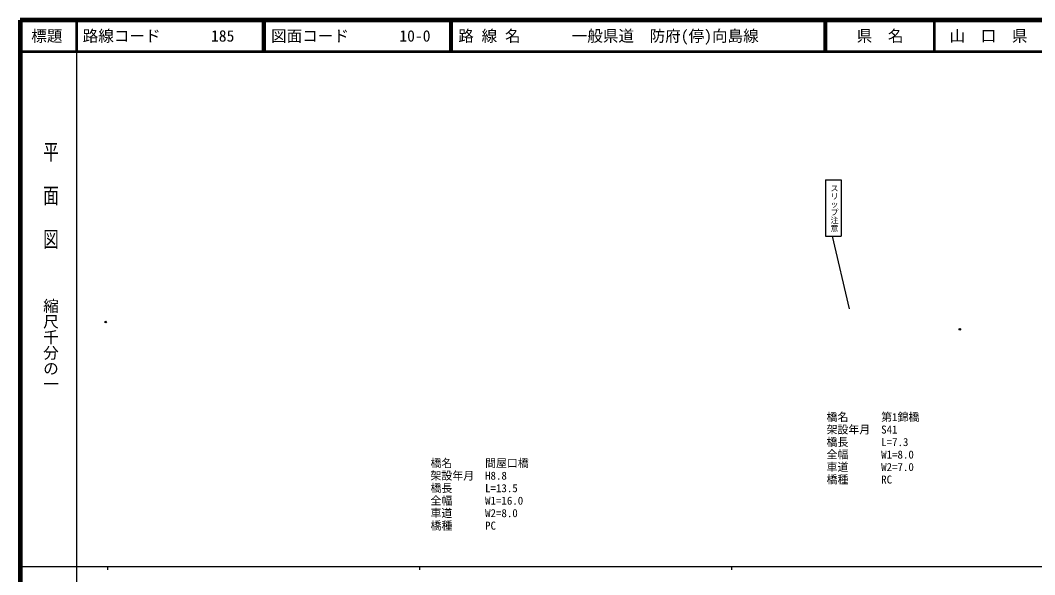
# Model space of a CAD drawing. Units: millimetres on the paper, with parts at other scales. Extents: x 40 to 680, y 20 to 380.
# Drawn here: x 40 to 365.2, y 202.4 to 380 of the extents above; entities that cross this region are included whole.
import ezdxf
from ezdxf.enums import TextEntityAlignment as Align

# ---------------------------------------------------------------- set-up
doc = ezdxf.new("R2010")
doc.units = ezdxf.units.MM
doc.header["$PDMODE"] = 32
doc.header["$PDSIZE"] = 0.5
for name, color, linetype in [('M-OTRS', 6, 'Continuous'), ('M-STR-HTXT', 7, 'Continuous'), ('M-TTL-TXT', 7, 'Continuous')]:
    doc.layers.add(name, color=color, linetype=linetype)
for name, color, linetype, lineweight in [('M-STR-STRC', 7, 'Continuous', 25), ('M-TTL', 2, 'Continuous', 140), ('M-TTL-BAND', 7, 'Continuous', 25), ('M-TTL-LINE', 7, 'Continuous', 50)]:
    doc.layers.add(name, color=color, linetype=linetype, lineweight=lineweight)
doc.styles.add('@ＭＳ ゴシック', font='')
doc.styles.add('ＭＳ ゴシック', font='')
doc.styles.get('@ＭＳ ゴシック').set_extended_font_data('@MS Gothic')
doc.styles.get('ＭＳ ゴシック').set_extended_font_data('MS Gothic')

msp = doc.modelspace()

# ---------------------------------------------------------------- linework, layer by layer
at = {"layer": 'M-OTRS'}
for p in [(67.403, 283.339), (341.175, 281.035)]:
    msp.add_point(p, dxfattribs=at)
at = {"layer": 'M-STR-STRC'}
for p, q in [((298.12, 328.898), (303.12, 328.898)), ((298.12, 328.898), (298.12, 310.898)), ((303.12, 328.898), (303.12, 310.898)), ((298.12, 310.898), (303.12, 310.898)), ((305.779, 287.543), (300.36, 310.898))]:
    msp.add_line(p, q, dxfattribs=at)
at = {"layer": 'M-TTL'}
for p, q in [((40, 380), (40, 20)), ((680, 380), (40, 380))]:
    msp.add_line(p, q, dxfattribs=at)
at = {"layer": 'M-TTL-BAND'}
for p, q in [((58, 370), (58, 20)), ((40, 205), (579, 205)), ((68, 205), (68, 204)), ((168, 205), (168, 204)), ((268, 205), (268, 204))]:
    msp.add_line(p, q, dxfattribs=at)
at = {"layer": 'M-TTL-LINE'}
for p, q in [((58, 380), (58, 370)), ((117.75, 380), (117.75, 370)), ((118.25, 380), (118.25, 370)), ((177.75, 380), (177.75, 370)), ((178.25, 380), (178.25, 370)), ((297.75, 380), (297.75, 370)), ((298.25, 380), (298.25, 370)), ((333, 380), (333, 370)), ((40, 370), (680, 370))]:
    msp.add_line(p, q, dxfattribs=at)

# ---------------------------------------------------------------- texts
at = {"layer": 'M-STR-HTXT', "style": 'ＭＳ ゴシック'}
for s, p in [('橋名\u3000\u3000\u3000第1錦橋', (298.463, 254.178)), ('架設年月\u3000S41', (298.463, 250.178)), ('橋長\u3000\u3000\u3000L=7.3', (298.463, 246.178)), ('全幅\u3000\u3000\u3000W1=8.0', (298.463, 242.178)), ('橋名\u3000\u3000\u3000問屋口橋', (171.495, 239.41)), ('車道\u3000\u3000\u3000W2=7.0', (298.463, 238.178)), ('架設年月\u3000H8.8', (171.495, 235.41)), ('橋種\u3000\u3000\u3000RC', (298.463, 234.178)), ('橋長\u3000\u3000\u3000L=13.5', (171.495, 231.41)), ('全幅\u3000\u3000\u3000W1=16.0', (171.495, 227.41)), ('車道\u3000\u3000\u3000W2=8.0', (171.495, 223.41)), ('橋種\u3000\u3000\u3000PC', (171.495, 219.41))]:
    msp.add_text(s, height=2.566, dxfattribs=at).set_placement(p, align=Align.TOP_LEFT)
at = {"layer": 'M-STR-STRC', "style": '@ＭＳ ゴシック'}
msp.add_text('スリップ注意', height=1.833, rotation=270, dxfattribs=at).set_placement((301.87, 327.512), align=Align.TOP_LEFT)
at = {"layer": 'M-TTL-BAND', "style": '@ＭＳ ゴシック', "width": 1.4}
msp.add_text('平  面  図', height=3.666, rotation=270, dxfattribs=at).set_placement((49.777, 306.475), align=Align.MIDDLE_RIGHT)
at = {"layer": 'M-TTL-BAND', "style": '@ＭＳ ゴシック'}
msp.add_text('縮尺千分の一', height=3.666, rotation=270, dxfattribs=at).set_placement((49.777, 261.03), align=Align.MIDDLE_RIGHT)
at = {"layer": 'M-TTL-TXT', "style": 'ＭＳ ゴシック'}
for s, p in [('標題', (48.5, 375)), ('県\u3000名', (315.625, 375)), ('山\u3000口\u3000県', (350.375, 375))]:
    msp.add_text(s, height=3.666, dxfattribs=at).set_placement(p, align=Align.MIDDLE_CENTER)
for s, p in [('路線コード', (60, 375)), ('路 線 名', (180.38, 375)), ('一般県道\u3000防府(停)向島線', (216.734, 375)), ('185', (101.142, 375)), ('図面コード', (120.38, 375)), ('10-0', (161.521, 375))]:
    msp.add_text(s, height=3.666, dxfattribs=at).set_placement(p, align=Align.MIDDLE_LEFT)

doc.saveas('drawing.dxf')
